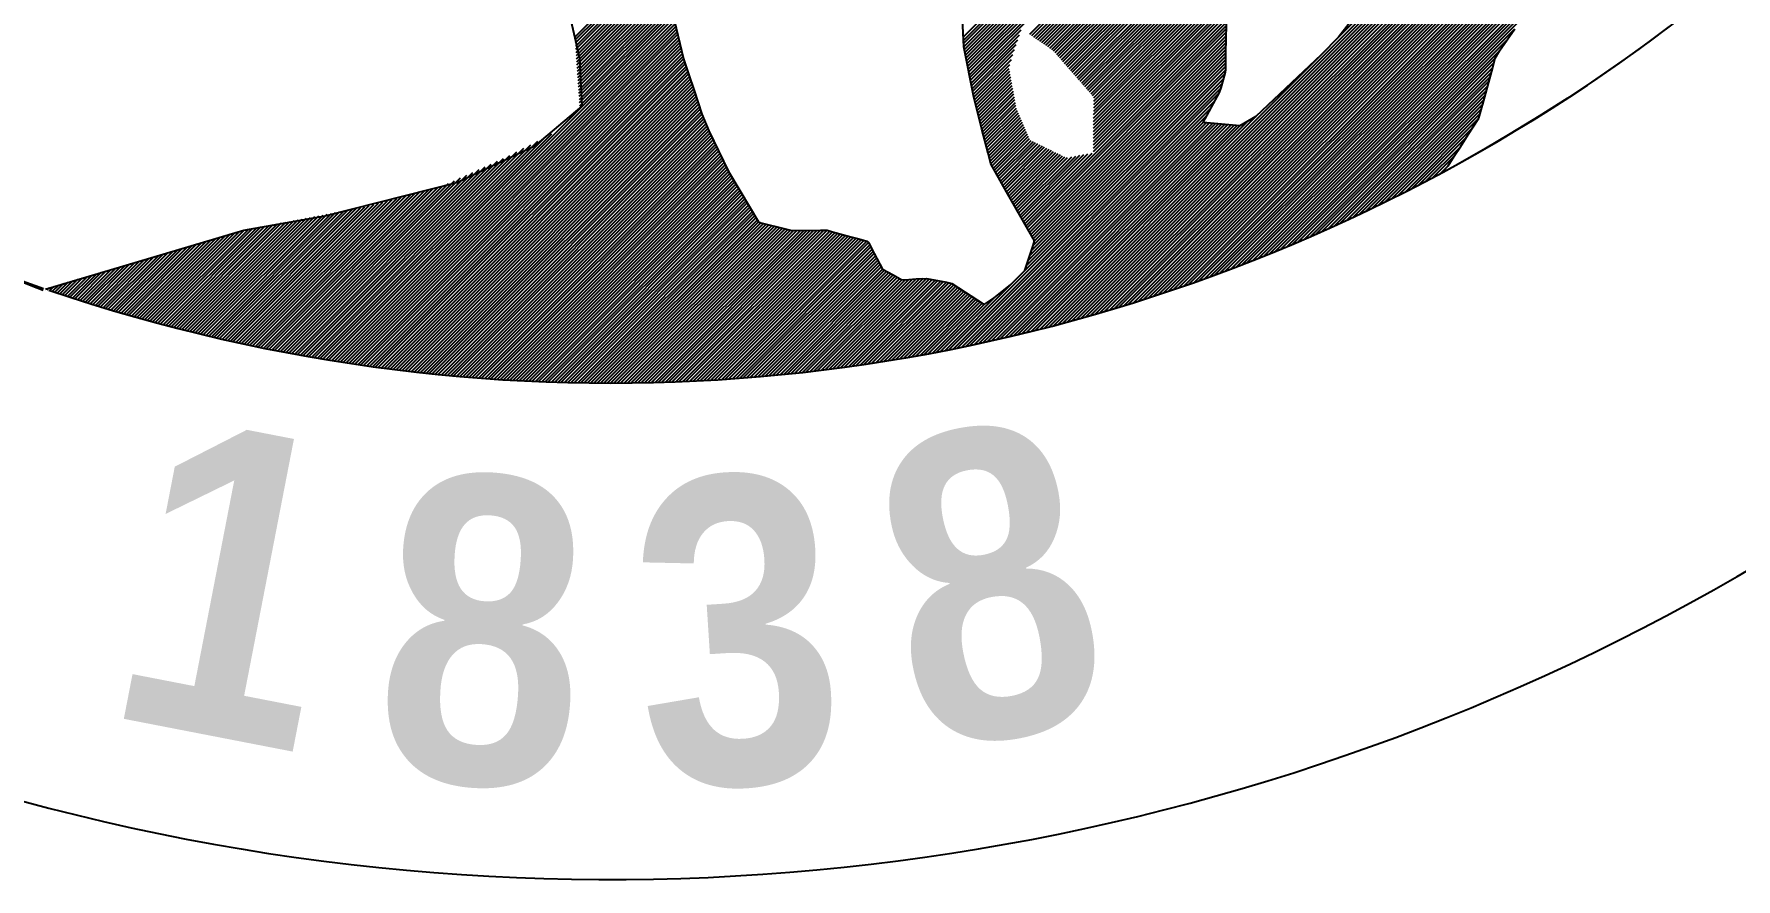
# Model space of a CAD drawing. Header units: inches. Extents: x 0 to 36, y 0 to 24.
# Drawn here: x 8.973 to 9.918, y 20.128 to 20.598 of the extents above; entities that cross this region are included whole.
import ezdxf
from ezdxf.enums import TextEntityAlignment as Align

# ---------------------------------------------------------------- set-up
doc = ezdxf.new("R2010")
doc.units = ezdxf.units.IN
doc.header["$MEASUREMENT"] = 0
doc.layers.add('CoverSheet', color=7, linetype='CONTINUOUS')
doc.styles.add('JJJ', font='BOLD.SHX', dxfattribs={"width": 0.9, "height": 0.1365})

msp = doc.modelspace()

# ---------------------------------------------------------------- linework, layer by layer
at = {"layer": 'CoverSheet'}
for p, q in [((9.54188, 20.43623), (9.91013, 20.80448)), ((9.54442, 20.4369), (9.91004, 20.80252)), ((9.54696, 20.43758), (9.90994, 20.80057)), ((9.54952, 20.43828), (9.90985, 20.79861)), ((9.55208, 20.43898), (9.90975, 20.79665)), ((9.55466, 20.4397), (9.90966, 20.7947)), ((9.55724, 20.44042), (9.90956, 20.79274)), ((9.55984, 20.44116), (9.90947, 20.79078)), ((9.56245, 20.4419), (9.90944, 20.78889)), ((9.56507, 20.44266), (9.90941, 20.787)), ((9.5677, 20.44343), (9.90938, 20.78511)), ((9.57034, 20.44421), (9.90935, 20.78322)), ((9.57299, 20.445), (9.90932, 20.78133)), ((9.57566, 20.4458), (9.90929, 20.77944)), ((9.57834, 20.44662), (9.90926, 20.77754)), ((9.58102, 20.44745), (9.90923, 20.77565)), ((9.58373, 20.44829), (9.9092, 20.77376)), ((9.58644, 20.44914), (9.90917, 20.77187)), ((9.58917, 20.45001), (9.90914, 20.76998)), ((9.59191, 20.45089), (9.90911, 20.76809)), ((9.59466, 20.45178), (9.90908, 20.7662)), ((9.59743, 20.45268), (9.90905, 20.76431)), ((9.60021, 20.4536), (9.90902, 20.76242)), ((9.603, 20.45453), (9.90899, 20.76053)), ((9.60581, 20.45548), (9.90897, 20.75864)), ((9.60864, 20.45644), (9.90895, 20.75676)), ((9.61147, 20.45742), (9.90897, 20.75492)), ((9.61433, 20.45841), (9.90898, 20.75307)), ((9.6172, 20.45942), (9.909, 20.75122)), ((9.48922, 20.59579), (9.63717, 20.74374)), ((9.4893, 20.594), (9.6371, 20.74181)), ((9.62008, 20.46044), (9.90902, 20.74938)), ((9.62298, 20.46148), (9.90903, 20.74753)), ((9.6259, 20.46254), (9.90905, 20.74568)), ((9.62883, 20.46361), (9.90906, 20.74384)), ((9.63178, 20.4647), (9.90908, 20.74199)), ((9.48937, 20.59221), (9.6369, 20.73974)), ((9.48955, 20.59053), (9.6367, 20.73768)), ((9.48985, 20.58897), (9.63649, 20.73561)), ((9.49016, 20.58742), (9.63629, 20.73354)), ((9.63475, 20.4658), (9.90909, 20.74015)), ((9.63773, 20.46692), (9.90911, 20.7383)), ((9.64074, 20.46807), (9.90912, 20.73645)), ((9.64376, 20.46923), (9.90914, 20.73461)), ((9.6468, 20.4704), (9.90915, 20.73276)), ((9.49046, 20.58586), (9.63608, 20.73148)), ((9.49077, 20.5843), (9.63588, 20.72941)), ((9.49107, 20.58274), (9.63567, 20.72735)), ((9.49137, 20.58119), (9.63484, 20.72465)), ((9.64986, 20.4716), (9.90917, 20.73091)), ((9.65294, 20.47282), (9.90918, 20.72907)), ((9.65604, 20.47406), (9.9092, 20.72722)), ((9.65916, 20.47532), (9.90921, 20.72538)), ((9.6623, 20.4766), (9.90923, 20.72353)), ((9.49168, 20.57963), (9.6338, 20.72175)), ((9.49198, 20.57807), (9.63276, 20.71885)), ((9.49229, 20.57651), (9.63172, 20.71595)), ((9.66546, 20.4779), (9.90923, 20.72167)), ((9.66865, 20.47923), (9.90923, 20.71981)), ((9.67186, 20.48057), (9.90923, 20.71794)), ((9.49259, 20.57495), (9.63068, 20.71304)), ((9.49289, 20.5734), (9.62964, 20.71014)), ((9.52623, 20.59743), (9.62847, 20.69967)), ((9.52733, 20.59667), (9.62833, 20.69766)), ((9.52843, 20.5959), (9.62819, 20.69566)), ((9.52953, 20.59514), (9.62804, 20.69366)), ((9.53062, 20.59437), (9.6279, 20.69165)), ((9.53172, 20.59361), (9.62776, 20.68965)), ((9.53282, 20.59284), (9.62762, 20.68764)), ((9.53391, 20.59208), (9.62765, 20.68581)), ((9.53501, 20.59131), (9.62804, 20.68435)), ((9.53611, 20.59055), (9.62844, 20.68288)), ((9.5372, 20.58978), (9.62884, 20.68142)), ((9.5383, 20.58902), (9.62924, 20.67996)), ((9.53936, 20.58821), (9.62964, 20.67849)), ((9.54022, 20.58722), (9.63003, 20.67703)), ((9.54109, 20.58623), (9.63043, 20.67557)), ((9.54196, 20.58523), (9.63083, 20.6741)), ((9.54283, 20.58424), (9.63123, 20.67264)), ((9.5437, 20.58325), (9.63163, 20.67118)), ((9.54457, 20.58225), (9.63203, 20.66971)), ((9.54543, 20.58126), (9.63242, 20.66825)), ((9.5463, 20.58027), (9.63289, 20.66685)), ((9.54717, 20.57927), (9.63341, 20.66552)), ((9.54804, 20.57828), (9.63394, 20.66418)), ((9.54891, 20.57729), (9.63447, 20.66285)), ((9.54977, 20.57629), (9.635, 20.66152)), ((9.55064, 20.5753), (9.63553, 20.66018)), ((9.55151, 20.57431), (9.63605, 20.65885)), ((9.55238, 20.57331), (9.63658, 20.65751)), ((9.27355, 20.59606), (9.32661, 20.64912)), ((9.27367, 20.59432), (9.32644, 20.64708)), ((9.53936, 20.43557), (9.75454, 20.65075)), ((9.55325, 20.57232), (9.63711, 20.65618)), ((9.55411, 20.57132), (9.63741, 20.65462)), ((9.55498, 20.57033), (9.63738, 20.65273)), ((9.55585, 20.56934), (9.63735, 20.65084)), ((9.55672, 20.56834), (9.63732, 20.64895)), ((9.55759, 20.56735), (9.63729, 20.64706)), ((9.27379, 20.59257), (9.32627, 20.64505)), ((9.27391, 20.59083), (9.32609, 20.64301)), ((9.27403, 20.58909), (9.32592, 20.64098)), ((9.27415, 20.58735), (9.32574, 20.63894)), ((9.55846, 20.56636), (9.63726, 20.64517)), ((9.55932, 20.56536), (9.63723, 20.64328)), ((9.56019, 20.56437), (9.63721, 20.64138)), ((9.56106, 20.56338), (9.63718, 20.63949)), ((9.56165, 20.5621), (9.63715, 20.6376)), ((9.69771, 20.59578), (9.7451, 20.64317)), ((9.27427, 20.58561), (9.32557, 20.6369)), ((9.27439, 20.58386), (9.32539, 20.63487)), ((9.27451, 20.58212), (9.32522, 20.63283)), ((9.27463, 20.58038), (9.3253, 20.63106)), ((9.27475, 20.57864), (9.32546, 20.62935)), ((9.56163, 20.5565), (9.63706, 20.63193)), ((9.56163, 20.55464), (9.63703, 20.63004)), ((9.56164, 20.56024), (9.63712, 20.63571)), ((9.56164, 20.55837), (9.63709, 20.63382)), ((9.27616, 20.58405), (9.26753, 20.62184)), ((9.27487, 20.57689), (9.32561, 20.62764)), ((9.27499, 20.57515), (9.32577, 20.62594)), ((9.27511, 20.57341), (9.32592, 20.62423)), ((9.27522, 20.57167), (9.32608, 20.62252)), ((9.27534, 20.56993), (9.32623, 20.62081)), ((9.27546, 20.56818), (9.32639, 20.61911)), ((9.56161, 20.54718), (9.63609, 20.62165)), ((9.56161, 20.54531), (9.63582, 20.61953)), ((9.56162, 20.55277), (9.63687, 20.62802)), ((9.56162, 20.55091), (9.63661, 20.62589)), ((9.56162, 20.54904), (9.63635, 20.62377)), ((9.63512, 20.58717), (9.63582, 20.61953)), ((9.27558, 20.56644), (9.32654, 20.6174)), ((9.2757, 20.5647), (9.3267, 20.61569)), ((9.27582, 20.56296), (9.32685, 20.61399)), ((9.27594, 20.56122), (9.32707, 20.61235)), ((9.27606, 20.55947), (9.32742, 20.61083)), ((9.27618, 20.55773), (9.32777, 20.60932)), ((9.32777, 20.60932), (9.33385, 20.58375)), ((9.48955, 20.59053), (9.48847, 20.61365)), ((9.56159, 20.53785), (9.6355, 20.61176)), ((9.56159, 20.53598), (9.63547, 20.60986)), ((9.5616, 20.54344), (9.63559, 20.61743)), ((9.5616, 20.54158), (9.63556, 20.61554)), ((9.5616, 20.53971), (9.63553, 20.61365)), ((9.13685, 20.41654), (9.32812, 20.60781)), ((9.13846, 20.41629), (9.32846, 20.60629)), ((9.14006, 20.41603), (9.32881, 20.60478)), ((9.14167, 20.41577), (9.32916, 20.60326)), ((9.14328, 20.41552), (9.32951, 20.60175)), ((9.14489, 20.41527), (9.32985, 20.60024)), ((9.4932, 20.57184), (9.52128, 20.59993)), ((9.52317, 20.49198), (9.63538, 20.60419)), ((9.52388, 20.49083), (9.63535, 20.6023)), ((9.52458, 20.48967), (9.63532, 20.60041)), ((9.56158, 20.53412), (9.63544, 20.60797)), ((9.56158, 20.53225), (9.63541, 20.60608)), ((9.67509, 20.48195), (9.79977, 20.60663)), ((9.67835, 20.48334), (9.79552, 20.60051)), ((9.70353, 20.60346), (9.69771, 20.59578)), ((9.79127, 20.5944), (9.79552, 20.60051)), ((9.88134, 20.60166), (9.86998, 20.59317)), ((9.14651, 20.41503), (9.3302, 20.59872)), ((9.14812, 20.41478), (9.33055, 20.59721)), ((9.14974, 20.41454), (9.3309, 20.5957)), ((9.15136, 20.4143), (9.33125, 20.59418)), ((9.15299, 20.41406), (9.33159, 20.59267)), ((9.15461, 20.41383), (9.33194, 20.59115)), ((9.49502, 20.56249), (9.48955, 20.59053)), ((9.4935, 20.57028), (9.52039, 20.59717)), ((9.49381, 20.56872), (9.51949, 20.59441)), ((9.49411, 20.56717), (9.5186, 20.59166)), ((9.52528, 20.48851), (9.63529, 20.59852)), ((9.52599, 20.48735), (9.63526, 20.59663)), ((9.52669, 20.48619), (9.63524, 20.59474)), ((9.52739, 20.48503), (9.63521, 20.59285)), ((9.5281, 20.48388), (9.63518, 20.59096)), ((9.68163, 20.48476), (9.79127, 20.5944)), ((9.69771, 20.59578), (9.68793, 20.586)), ((9.78702, 20.58828), (9.79127, 20.5944)), ((9.86998, 20.59317), (9.85359, 20.58139)), ((9.15624, 20.41359), (9.33229, 20.58964)), ((9.15787, 20.41336), (9.33264, 20.58813)), ((9.15951, 20.41314), (9.33298, 20.58661)), ((9.16114, 20.41291), (9.33338, 20.58515)), ((9.16278, 20.41269), (9.33385, 20.58375)), ((9.16442, 20.41247), (9.33431, 20.58235)), ((9.16607, 20.41225), (9.33477, 20.58096)), ((9.27749, 20.55753), (9.27616, 20.58405)), ((9.33385, 20.58375), (9.33663, 20.57536)), ((9.49441, 20.56561), (9.5177, 20.5889)), ((9.49472, 20.56405), (9.51681, 20.58614)), ((9.49502, 20.56249), (9.51591, 20.58338)), ((9.52526, 20.47173), (9.63503, 20.5815)), ((9.52617, 20.4745), (9.63506, 20.58339)), ((9.52708, 20.47727), (9.63509, 20.58528)), ((9.52799, 20.48004), (9.63512, 20.58717)), ((9.5288, 20.48272), (9.63515, 20.58906)), ((9.53684, 20.43491), (9.68793, 20.586)), ((9.635, 20.57961), (9.63503, 20.5815)), ((9.63503, 20.5815), (9.63512, 20.58717)), ((9.68793, 20.586), (9.65175, 20.55169)), ((9.68494, 20.48621), (9.78702, 20.58828)), ((9.68827, 20.48768), (9.78465, 20.58406)), ((9.69163, 20.48918), (9.78396, 20.58151)), ((9.78327, 20.57896), (9.78465, 20.58406)), ((9.78465, 20.58406), (9.78702, 20.58828)), ((9.85359, 20.58139), (9.8391, 20.5714)), ((9.16771, 20.41203), (9.33524, 20.57956)), ((9.16936, 20.41182), (9.3357, 20.57816)), ((9.17102, 20.41161), (9.33616, 20.57676)), ((9.17267, 20.4114), (9.33663, 20.57536)), ((9.17433, 20.4112), (9.33709, 20.57397)), ((9.17598, 20.411), (9.33756, 20.57257)), ((9.33663, 20.57536), (9.33987, 20.56558)), ((9.48142, 20.4223), (9.63467, 20.57556)), ((9.48374, 20.42276), (9.6339, 20.57293)), ((9.49536, 20.56097), (9.51502, 20.58063)), ((9.49574, 20.55949), (9.5147, 20.57845)), ((9.49612, 20.55801), (9.51499, 20.57688)), ((9.4965, 20.55652), (9.51528, 20.57531)), ((9.49688, 20.55504), (9.51557, 20.57373)), ((9.49726, 20.55356), (9.51586, 20.57216)), ((9.52344, 20.46619), (9.63497, 20.57772)), ((9.52435, 20.46896), (9.635, 20.57961)), ((9.63236, 20.56766), (9.63467, 20.57556)), ((9.63467, 20.57556), (9.63497, 20.57772)), ((9.63497, 20.57772), (9.635, 20.57961)), ((9.69502, 20.4907), (9.78327, 20.57896)), ((9.69844, 20.49226), (9.78259, 20.57641)), ((9.70189, 20.49385), (9.7819, 20.57386)), ((9.78053, 20.56876), (9.78327, 20.57896)), ((9.8391, 20.5714), (9.82457, 20.56171)), ((9.17765, 20.4108), (9.33802, 20.57117)), ((9.17931, 20.4106), (9.33848, 20.56977)), ((9.18098, 20.41041), (9.33895, 20.56837)), ((9.18265, 20.41021), (9.33941, 20.56698)), ((9.18432, 20.41002), (9.33987, 20.56558)), ((9.18599, 20.40984), (9.34034, 20.56418)), ((9.18767, 20.40965), (9.3408, 20.56278)), ((9.33987, 20.56558), (9.34404, 20.55299)), ((9.48607, 20.42323), (9.63313, 20.57029)), ((9.4884, 20.4237), (9.63236, 20.56766)), ((9.49075, 20.42419), (9.63159, 20.56503)), ((9.49954, 20.54467), (9.49502, 20.56249)), ((9.49764, 20.55208), (9.51615, 20.57059)), ((9.49802, 20.5506), (9.51644, 20.56902)), ((9.4984, 20.54911), (9.51673, 20.56744)), ((9.49878, 20.54763), (9.51701, 20.56587)), ((9.49916, 20.54615), (9.5173, 20.5643)), ((9.49954, 20.54467), (9.51759, 20.56273)), ((9.62245, 20.54844), (9.63159, 20.56503)), ((9.63159, 20.56503), (9.63236, 20.56766)), ((9.70536, 20.49546), (9.78121, 20.57131)), ((9.70887, 20.49711), (9.78053, 20.56876)), ((9.71241, 20.49879), (9.77984, 20.56622)), ((9.71599, 20.5005), (9.77915, 20.56367)), ((9.77778, 20.55857), (9.78053, 20.56876)), ((9.18935, 20.40947), (9.34126, 20.56138)), ((9.19103, 20.40929), (9.34173, 20.55999)), ((9.19272, 20.40912), (9.34219, 20.55859)), ((9.19441, 20.40894), (9.34265, 20.55719)), ((9.1961, 20.40877), (9.34312, 20.55579)), ((9.19779, 20.4086), (9.34358, 20.55439)), ((9.19949, 20.40844), (9.34404, 20.55299)), ((9.2516, 20.53564), (9.27749, 20.55753)), ((9.34404, 20.55299), (9.34793, 20.54385)), ((9.4931, 20.42468), (9.62932, 20.5609)), ((9.49546, 20.42518), (9.6267, 20.55642)), ((9.49992, 20.54319), (9.51788, 20.56115)), ((9.50029, 20.54171), (9.51817, 20.55958)), ((9.50067, 20.54022), (9.51846, 20.55801)), ((9.50105, 20.53874), (9.51875, 20.55644)), ((9.50143, 20.53726), (9.51929, 20.55512)), ((9.50181, 20.53578), (9.51985, 20.55382)), ((9.50219, 20.5343), (9.52042, 20.55252)), ((9.7196, 20.50225), (9.77846, 20.56112)), ((9.72325, 20.50404), (9.77778, 20.55857)), ((9.72693, 20.50586), (9.77709, 20.55602)), ((9.73066, 20.50772), (9.7764, 20.55347)), ((9.77555, 20.55076), (9.7764, 20.55347)), ((9.7764, 20.55347), (9.77727, 20.55673)), ((9.77727, 20.55673), (9.77778, 20.55857)), ((9.82457, 20.56171), (9.80915, 20.55186)), ((9.20119, 20.40828), (9.34451, 20.5516)), ((9.20289, 20.40812), (9.34497, 20.5502)), ((9.20459, 20.40796), (9.34554, 20.5489)), ((9.2063, 20.40781), (9.34614, 20.54764)), ((9.20801, 20.40765), (9.34673, 20.54638)), ((9.20972, 20.40751), (9.34733, 20.54511)), ((9.21144, 20.40736), (9.34793, 20.54385)), ((9.34793, 20.54385), (9.3587, 20.52111)), ((9.49783, 20.42568), (9.62408, 20.55193)), ((9.50295, 20.53133), (9.49954, 20.54467)), ((9.5002, 20.42619), (9.62245, 20.54844)), ((9.50257, 20.53281), (9.52098, 20.55122)), ((9.50258, 20.42672), (9.62415, 20.54828)), ((9.50295, 20.53133), (9.52154, 20.54992)), ((9.50333, 20.52985), (9.52211, 20.54862)), ((9.50371, 20.52837), (9.52267, 20.54733)), ((9.50409, 20.52689), (9.52323, 20.54603)), ((9.50447, 20.5254), (9.5238, 20.54473)), ((9.50498, 20.42725), (9.62585, 20.54812)), ((9.50506, 20.52413), (9.52436, 20.54343)), ((9.50738, 20.42778), (9.62755, 20.54795)), ((9.50978, 20.42833), (9.62924, 20.54779)), ((9.5122, 20.42888), (9.63094, 20.54763)), ((9.51462, 20.42945), (9.63264, 20.54747)), ((9.51706, 20.43002), (9.63434, 20.5473)), ((9.5195, 20.4306), (9.63604, 20.54714)), ((9.52195, 20.43119), (9.63774, 20.54698)), ((9.52441, 20.43179), (9.63944, 20.54682)), ((9.52688, 20.43239), (9.64114, 20.54665)), ((9.52935, 20.43301), (9.64291, 20.54656)), ((9.53184, 20.43363), (9.64733, 20.54912)), ((9.53434, 20.43427), (9.65175, 20.55169)), ((9.64291, 20.54656), (9.62245, 20.54844)), ((9.64733, 20.54912), (9.64291, 20.54656)), ((9.65175, 20.55169), (9.64733, 20.54912)), ((9.73442, 20.50963), (9.77555, 20.55076)), ((9.73823, 20.51157), (9.77214, 20.54549)), ((9.76873, 20.54022), (9.77214, 20.54549)), ((9.77214, 20.54549), (9.77555, 20.55076)), ((9.80915, 20.55186), (9.79204, 20.54148)), ((9.12888, 20.41788), (9.24507, 20.53407)), ((9.13047, 20.4176), (9.24895, 20.53609)), ((9.13206, 20.41734), (9.25283, 20.5381)), ((9.13366, 20.41707), (9.2567, 20.54012)), ((9.13525, 20.41681), (9.26058, 20.54213)), ((9.2078, 20.51509), (9.2516, 20.53564)), ((9.21316, 20.40722), (9.34853, 20.54259)), ((9.21488, 20.40708), (9.34913, 20.54132)), ((9.2166, 20.40694), (9.34973, 20.54006)), ((9.21833, 20.4068), (9.35032, 20.5388)), ((9.22006, 20.40667), (9.35092, 20.53753)), ((9.22179, 20.40654), (9.35152, 20.53627)), ((9.22353, 20.40642), (9.35212, 20.53501)), ((9.22527, 20.40629), (9.35272, 20.53374)), ((9.50574, 20.52295), (9.52492, 20.54213)), ((9.50642, 20.52177), (9.52549, 20.54083)), ((9.5071, 20.52058), (9.52605, 20.53954)), ((9.50778, 20.5194), (9.52688, 20.53851)), ((9.50845, 20.51822), (9.52814, 20.5379)), ((9.50913, 20.51704), (9.52939, 20.53729)), ((9.50981, 20.51585), (9.53064, 20.53668)), ((9.51049, 20.51467), (9.53189, 20.53607)), ((9.51117, 20.51349), (9.53314, 20.53546)), ((9.51185, 20.5123), (9.53439, 20.53484)), ((9.51253, 20.51112), (9.53564, 20.53423)), ((9.51321, 20.50994), (9.53689, 20.53362)), ((9.74208, 20.51356), (9.76873, 20.54022)), ((9.74597, 20.5156), (9.76532, 20.53495)), ((9.76191, 20.52967), (9.76532, 20.53495)), ((9.77932, 20.53399), (9.76271, 20.52461)), ((9.76532, 20.53495), (9.76873, 20.54022)), ((9.79204, 20.54148), (9.77932, 20.53399)), ((9.12096, 20.41926), (9.227, 20.52531)), ((9.12254, 20.41898), (9.2304, 20.52685)), ((9.12412, 20.4187), (9.2338, 20.52839)), ((9.1257, 20.41842), (9.23732, 20.53004)), ((9.12729, 20.41815), (9.2412, 20.53205)), ((9.22701, 20.40617), (9.35332, 20.53248)), ((9.22875, 20.40606), (9.35391, 20.53122)), ((9.2305, 20.40594), (9.35451, 20.52995)), ((9.23225, 20.40583), (9.35511, 20.52869)), ((9.234, 20.40572), (9.35571, 20.52743)), ((9.23576, 20.40562), (9.35631, 20.52617)), ((9.23752, 20.40552), (9.35691, 20.5249)), ((9.50447, 20.5254), (9.50295, 20.53133)), ((9.51321, 20.50994), (9.50447, 20.5254)), ((9.51386, 20.50874), (9.53814, 20.53301)), ((9.51451, 20.50752), (9.53939, 20.5324)), ((9.51516, 20.50631), (9.54064, 20.53179)), ((9.5158, 20.50509), (9.54189, 20.53118)), ((9.51645, 20.50387), (9.54314, 20.53057)), ((9.5171, 20.50266), (9.54439, 20.52996)), ((9.51774, 20.50144), (9.54564, 20.52935)), ((9.51839, 20.50023), (9.54715, 20.52899)), ((9.51903, 20.49901), (9.54941, 20.52939)), ((9.51968, 20.4978), (9.55168, 20.52979)), ((9.52036, 20.49662), (9.55394, 20.5302)), ((9.52106, 20.49546), (9.55621, 20.5306)), ((9.52177, 20.4943), (9.55847, 20.53101)), ((9.52247, 20.49314), (9.56074, 20.53141)), ((9.74992, 20.51768), (9.76191, 20.52967)), ((9.76271, 20.52461), (9.75391, 20.51981)), ((9.75391, 20.51981), (9.7585, 20.5244)), ((9.75391, 20.51981), (9.7585, 20.5244)), ((9.7585, 20.5244), (9.76191, 20.52967)), ((9.11153, 20.421), (9.20661, 20.51608)), ((9.1131, 20.42071), (9.21001, 20.51762)), ((9.11466, 20.42042), (9.2134, 20.51916)), ((9.11623, 20.42012), (9.2168, 20.52069)), ((9.11781, 20.41983), (9.2202, 20.52223)), ((9.11938, 20.41955), (9.2236, 20.52377)), ((9.13479, 20.49652), (9.2078, 20.51509)), ((9.23928, 20.40542), (9.3575, 20.52364)), ((9.24105, 20.40532), (9.3581, 20.52238)), ((9.24282, 20.40523), (9.3587, 20.52111)), ((9.24459, 20.40514), (9.35939, 20.51994)), ((9.24636, 20.40505), (9.3601, 20.51878)), ((9.24814, 20.40497), (9.3608, 20.51762)), ((9.24992, 20.40489), (9.3615, 20.51647)), ((9.25171, 20.40481), (9.3622, 20.51531)), ((9.3587, 20.52111), (9.36501, 20.51067)), ((9.09137, 20.42505), (9.17194, 20.50562)), ((9.09291, 20.42473), (9.17448, 20.50629)), ((9.09445, 20.4244), (9.17702, 20.50697)), ((9.09599, 20.42408), (9.17955, 20.50764)), ((9.09754, 20.42377), (9.18209, 20.50832)), ((9.09908, 20.42345), (9.18463, 20.509)), ((9.10063, 20.42314), (9.18717, 20.50967)), ((9.10218, 20.42283), (9.1897, 20.51035)), ((9.10373, 20.42252), (9.19224, 20.51102)), ((9.10529, 20.42221), (9.19478, 20.5117)), ((9.10685, 20.42191), (9.19731, 20.51237)), ((9.10841, 20.4216), (9.19985, 20.51305)), ((9.10997, 20.4213), (9.20321, 20.51454)), ((9.25349, 20.40473), (9.3629, 20.51415)), ((9.25528, 20.40466), (9.36361, 20.51299)), ((9.25708, 20.4046), (9.36431, 20.51183)), ((9.25887, 20.40453), (9.36501, 20.51067)), ((9.26067, 20.40447), (9.36571, 20.50951)), ((9.26248, 20.40441), (9.36641, 20.50835)), ((9.26428, 20.40436), (9.36712, 20.50719)), ((9.26609, 20.4043), (9.36782, 20.50603)), ((9.36501, 20.51067), (9.37554, 20.49327)), ((9.5288, 20.48272), (9.51321, 20.50994)), ((9.06256, 20.43161), (9.12666, 20.49571)), ((9.06406, 20.43124), (9.12897, 20.49615)), ((9.06556, 20.43088), (9.13128, 20.4966)), ((9.06706, 20.43052), (9.13358, 20.49704)), ((9.06857, 20.43017), (9.13589, 20.49748)), ((9.07007, 20.42981), (9.13819, 20.49793)), ((9.07158, 20.42946), (9.1405, 20.49837)), ((9.07309, 20.4291), (9.1428, 20.49881)), ((9.0746, 20.42876), (9.14511, 20.49926)), ((9.07612, 20.42841), (9.14741, 20.4997)), ((9.07763, 20.42806), (9.14972, 20.50015)), ((9.07915, 20.42772), (9.15202, 20.50059)), ((9.08067, 20.42738), (9.15433, 20.50103)), ((9.0822, 20.42704), (9.15672, 20.50156)), ((9.08372, 20.4267), (9.15925, 20.50224)), ((9.08525, 20.42637), (9.16179, 20.50291)), ((9.08678, 20.42604), (9.16433, 20.50359)), ((9.08831, 20.4257), (9.16687, 20.50426)), ((9.08966, 20.48857), (9.13479, 20.49652)), ((9.08984, 20.42538), (9.1694, 20.50494)), ((9.26791, 20.40425), (9.36852, 20.50487)), ((9.26972, 20.40421), (9.36922, 20.50371)), ((9.27154, 20.40417), (9.36992, 20.50255)), ((9.27336, 20.40413), (9.37063, 20.50139)), ((9.27519, 20.40409), (9.37133, 20.50023)), ((9.27702, 20.40406), (9.37203, 20.49907)), ((9.27885, 20.40403), (9.37273, 20.49791)), ((9.28069, 20.40401), (9.37343, 20.49675)), ((8.97934, 20.45585), (9.08966, 20.48857)), ((9.03448, 20.43889), (9.0821, 20.48652)), ((9.03594, 20.43849), (9.08476, 20.48731)), ((9.0374, 20.43809), (9.08741, 20.48811)), ((9.03887, 20.4377), (9.08978, 20.48861)), ((9.04033, 20.4373), (9.09209, 20.48905)), ((9.0418, 20.43691), (9.09439, 20.4895)), ((9.04327, 20.43652), (9.0967, 20.48994)), ((9.04474, 20.43613), (9.099, 20.49039)), ((9.04622, 20.43574), (9.10131, 20.49083)), ((9.04769, 20.43535), (9.10361, 20.49127)), ((9.04917, 20.43497), (9.10592, 20.49172)), ((9.05065, 20.43459), (9.10822, 20.49216)), ((9.05213, 20.43421), (9.11053, 20.4926)), ((9.05362, 20.43383), (9.11283, 20.49305)), ((9.0551, 20.43346), (9.11514, 20.49349)), ((9.05659, 20.43308), (9.11744, 20.49393)), ((9.05808, 20.43271), (9.11975, 20.49438)), ((9.05957, 20.43234), (9.12205, 20.49482)), ((9.06107, 20.43197), (9.12436, 20.49527)), ((9.28253, 20.40399), (9.37414, 20.49559)), ((9.28437, 20.40397), (9.37484, 20.49443)), ((9.28622, 20.40395), (9.37554, 20.49327)), ((9.28807, 20.40394), (9.37679, 20.49266)), ((9.28992, 20.40393), (9.37829, 20.4923)), ((9.29178, 20.40393), (9.37978, 20.49193)), ((9.29364, 20.40393), (9.38128, 20.49157)), ((9.29551, 20.40393), (9.38278, 20.4912)), ((9.29737, 20.40394), (9.38428, 20.49084)), ((9.29924, 20.40395), (9.38577, 20.49048)), ((9.30112, 20.40396), (9.38727, 20.49011)), ((9.303, 20.40398), (9.38877, 20.48975)), ((9.30488, 20.404), (9.39026, 20.48938)), ((9.30677, 20.40402), (9.39176, 20.48902)), ((9.30866, 20.40405), (9.39326, 20.48865)), ((9.31055, 20.40408), (9.39495, 20.48849)), ((9.31245, 20.40412), (9.39682, 20.4885)), ((9.31435, 20.40416), (9.3987, 20.48851)), ((9.31625, 20.4042), (9.40057, 20.48852)), ((9.31816, 20.40425), (9.40244, 20.48853)), ((9.32008, 20.4043), (9.40431, 20.48854)), ((9.32199, 20.40436), (9.40619, 20.48855)), ((9.32391, 20.40442), (9.40806, 20.48856)), ((9.32584, 20.40448), (9.40993, 20.48857)), ((9.32777, 20.40454), (9.4118, 20.48858)), ((9.3297, 20.40462), (9.41363, 20.48855)), ((9.33163, 20.40469), (9.4151, 20.48815)), ((9.33357, 20.40477), (9.41656, 20.48776)), ((9.33552, 20.40485), (9.41803, 20.48736)), ((9.33747, 20.40494), (9.41949, 20.48696)), ((9.33942, 20.40503), (9.42096, 20.48657)), ((9.37554, 20.49327), (9.37679, 20.49266)), ((9.37679, 20.49266), (9.39026, 20.48938)), ((9.39026, 20.48938), (9.39326, 20.48865)), ((9.39326, 20.48865), (9.39495, 20.48849)), ((9.39495, 20.48849), (9.40993, 20.48857)), ((9.40993, 20.48857), (9.41363, 20.48855)), ((9.41363, 20.48855), (9.41656, 20.48776)), ((9.41656, 20.48776), (9.42681, 20.48498)), ((9.0171, 20.44385), (9.05023, 20.47698)), ((9.01854, 20.44343), (9.05288, 20.47778)), ((9.01998, 20.44301), (9.05554, 20.47857)), ((9.02142, 20.44259), (9.0582, 20.47937)), ((9.02286, 20.44217), (9.06085, 20.48016)), ((9.02431, 20.44175), (9.06351, 20.48095)), ((9.02576, 20.44134), (9.06617, 20.48175)), ((9.02721, 20.44093), (9.06882, 20.48254)), ((9.02866, 20.44052), (9.07148, 20.48334)), ((9.03011, 20.44011), (9.07413, 20.48413)), ((9.03156, 20.4397), (9.07679, 20.48493)), ((9.03302, 20.4393), (9.07945, 20.48572)), ((9.34138, 20.40512), (9.42242, 20.48617)), ((9.34334, 20.40522), (9.42388, 20.48577)), ((9.3453, 20.40533), (9.42535, 20.48537)), ((9.34727, 20.40543), (9.42681, 20.48498)), ((9.34924, 20.40555), (9.42828, 20.48458)), ((9.35122, 20.40566), (9.42974, 20.48418)), ((9.3532, 20.40578), (9.43121, 20.48379)), ((9.35519, 20.40591), (9.43267, 20.48339)), ((9.35718, 20.40604), (9.43414, 20.48299)), ((9.35918, 20.40617), (9.4356, 20.4826)), ((9.36118, 20.40631), (9.43659, 20.48173)), ((9.36318, 20.40645), (9.43723, 20.4805)), ((9.36519, 20.4066), (9.43787, 20.47928)), ((9.3672, 20.40675), (9.4385, 20.47805)), ((9.36922, 20.40691), (9.43914, 20.47683)), ((9.42681, 20.48498), (9.43121, 20.48379)), ((9.43121, 20.48379), (9.4356, 20.4826)), ((9.4356, 20.4826), (9.43659, 20.48173)), ((9.43659, 20.48173), (9.43978, 20.4756)), ((9.52617, 20.4745), (9.52708, 20.47727)), ((9.52708, 20.47727), (9.52799, 20.48004)), ((9.52799, 20.48004), (9.5288, 20.48272)), ((8.99999, 20.44908), (9.01841, 20.4675)), ((9.00141, 20.44864), (9.02104, 20.46827)), ((9.00282, 20.44819), (9.02367, 20.46904)), ((9.00424, 20.44775), (9.02632, 20.46983)), ((9.00566, 20.44731), (9.02898, 20.47063)), ((9.00709, 20.44687), (9.03164, 20.47142)), ((9.00851, 20.44643), (9.03429, 20.47221)), ((9.00994, 20.446), (9.03695, 20.47301)), ((9.01137, 20.44557), (9.0396, 20.4738)), ((9.0128, 20.44514), (9.04226, 20.4746)), ((9.01423, 20.44471), (9.04492, 20.47539)), ((9.01566, 20.44428), (9.04757, 20.47619)), ((9.37124, 20.40707), (9.43978, 20.4756)), ((9.37327, 20.40723), (9.44042, 20.47438)), ((9.3753, 20.4074), (9.44105, 20.47316)), ((9.37733, 20.40758), (9.44169, 20.47193)), ((9.37938, 20.40776), (9.44233, 20.47071)), ((9.38142, 20.40794), (9.44297, 20.46948)), ((9.38347, 20.40813), (9.4436, 20.46826)), ((9.43978, 20.4756), (9.44424, 20.46704)), ((9.52344, 20.46619), (9.52435, 20.46896)), ((9.52435, 20.46896), (9.52526, 20.47173)), ((9.52526, 20.47173), (9.52617, 20.4745)), ((8.98314, 20.45457), (8.98691, 20.45834)), ((8.98453, 20.4541), (8.98953, 20.4591)), ((8.98593, 20.45364), (8.99216, 20.45987)), ((8.98733, 20.45317), (8.99478, 20.46063)), ((8.98873, 20.45271), (8.99741, 20.46139)), ((8.99013, 20.45225), (9.00003, 20.46216)), ((8.99153, 20.45179), (9.00266, 20.46292)), ((8.99294, 20.45134), (9.00529, 20.46368)), ((8.99434, 20.45088), (9.00791, 20.46445)), ((8.99575, 20.45043), (9.01054, 20.46521)), ((8.99716, 20.44998), (9.01316, 20.46598)), ((8.99858, 20.44953), (9.01579, 20.46674)), ((9.38553, 20.40832), (9.44424, 20.46704)), ((9.38759, 20.40852), (9.4454, 20.46634)), ((9.38965, 20.40872), (9.44661, 20.46568)), ((9.39172, 20.40893), (9.44782, 20.46503)), ((9.3938, 20.40915), (9.44903, 20.46438)), ((9.39588, 20.40936), (9.45024, 20.46373)), ((9.39796, 20.40959), (9.45145, 20.46308)), ((9.40005, 20.40982), (9.45266, 20.46243)), ((9.40215, 20.41005), (9.45387, 20.46178)), ((9.40425, 20.41029), (9.45508, 20.46112)), ((9.40635, 20.41053), (9.45689, 20.46107)), ((9.40846, 20.41078), (9.45893, 20.46124)), ((9.41058, 20.41104), (9.46096, 20.46141)), ((9.4127, 20.4113), (9.46299, 20.46159)), ((9.41483, 20.41156), (9.46503, 20.46176)), ((9.41696, 20.41183), (9.46706, 20.46193)), ((9.4191, 20.41211), (9.46882, 20.46183)), ((9.42124, 20.41239), (9.47038, 20.46153)), ((9.42339, 20.41268), (9.47195, 20.46124)), ((9.42555, 20.41297), (9.47352, 20.46094)), ((9.42771, 20.41327), (9.47509, 20.46065)), ((9.42987, 20.41358), (9.47665, 20.46036)), ((9.43205, 20.41389), (9.47822, 20.46006)), ((9.43422, 20.4142), (9.47979, 20.45977)), ((9.43641, 20.41453), (9.48136, 20.45947)), ((9.4386, 20.41485), (9.48277, 20.45903)), ((9.44079, 20.41519), (9.4839, 20.45829)), ((9.44424, 20.46704), (9.45024, 20.46373)), ((9.45024, 20.46373), (9.45508, 20.46112)), ((9.45508, 20.46112), (9.45893, 20.46124)), ((9.45893, 20.46124), (9.46299, 20.46159)), ((9.46299, 20.46159), (9.46882, 20.46183)), ((9.46882, 20.46183), (9.47979, 20.45977)), ((9.4791, 20.42185), (9.51566, 20.45841)), ((9.47979, 20.45977), (9.48277, 20.45903)), ((9.48277, 20.45903), (9.5008, 20.44727)), ((9.50645, 20.45106), (9.51566, 20.45841)), ((9.51566, 20.45841), (9.52344, 20.46619)), ((8.97896, 20.45598), (8.97903, 20.45605)), ((8.98035, 20.45551), (8.98166, 20.45681)), ((8.98174, 20.45504), (8.98428, 20.45757)), ((9.443, 20.41553), (9.48503, 20.45756)), ((9.4452, 20.41587), (9.48615, 20.45682)), ((9.44742, 20.41623), (9.48728, 20.45609)), ((9.44964, 20.41659), (9.48841, 20.45535)), ((9.45186, 20.41695), (9.48953, 20.45462)), ((9.4541, 20.41732), (9.49066, 20.45388)), ((9.45634, 20.4177), (9.49179, 20.45315)), ((9.45858, 20.41808), (9.49291, 20.45241)), ((9.46084, 20.41848), (9.49404, 20.45168)), ((9.46309, 20.41887), (9.49517, 20.45094)), ((9.46536, 20.41928), (9.49629, 20.45021)), ((9.46763, 20.41969), (9.49742, 20.44947)), ((9.46991, 20.42011), (9.49854, 20.44874)), ((9.47679, 20.4214), (9.50645, 20.45106)), ((9.5008, 20.44727), (9.50645, 20.45106)), ((9.4722, 20.42053), (9.49967, 20.448)), ((9.47449, 20.42096), (9.5008, 20.44727))]:
    msp.add_line(p, q, dxfattribs=at)
for centre, radius, start, end in [((9.29312, 21.37801), 1.24972, 247.51338, 247.36281), ((9.29312, 21.37801), 0.97402, 251.32273, 251.1453), ((9.42946, 21.59062), 1.22178, 227.2854, 248.31573)]:
    msp.add_arc(centre, radius, start, end, dxfattribs=at)

# ---------------------------------------------------------------- texts
at = {"layer": 'CoverSheet', "style": 'JJJ', "width": 0.9}
for s, rotation, p in [('8', 10.98042, (9.50373, 20.29254)), ('1', 349.01927, (9.08251, 20.29254)), ('8', 356.33966, (9.22253, 20.26642)), ('3', 3.66004, (9.36371, 20.26642))]:
    msp.add_text(s, height=0.17059, rotation=rotation, dxfattribs=at).set_placement(p, align=Align.MIDDLE)

doc.saveas('drawing.dxf')
